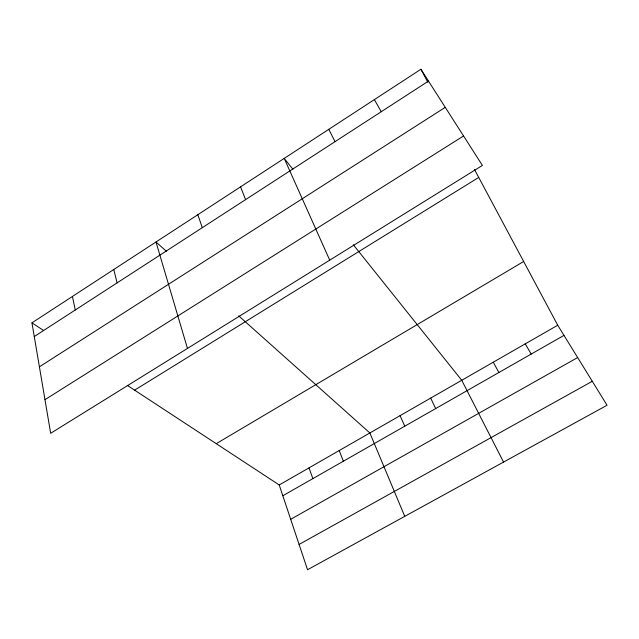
<?xml version="1.0" encoding="UTF-8"?>
<svg xmlns="http://www.w3.org/2000/svg" width="639" height="639" viewBox="0 0 639 639"><rect width="100%" height="100%" fill="white"/><g stroke="black" fill="none" stroke-linecap="round" stroke-linejoin="round"><path stroke-width="0.96" d="M31.95 322.847L420.917 69.268L482.405 165.429L50.673 433.298L31.95 322.847L43.58 330.475M34.274 336.553L428.489 81.105M39.402 366.826L445.263 107.336M44.97 399.671L463.563 135.963M134.613 390.157L478.731 177.426M216.246 443.674L523.66 261.503M279.219 484.961L557.727 325.235L607.05 405.246L307.543 569.732L279.219 484.961L127.225 385.317M282.821 495.752L563.973 335.379M290.689 519.299L577.648 357.56M299.092 544.436L592.289 381.291M166.364 251.247L155.988 241.981L187.459 348.431M238.714 315.858L369.869 432.97L404.751 516.352M292.894 169.247L284.211 158.392L329.724 260.161M353.295 244.737L461.749 380.277L503.548 462.085M525.258 343.854L531.185 354.078M374.358 99.628L381.243 111.713M493.276 362.201L498.883 372.505M420.917 69.268L427.842 82.215M474.489 169.503L557.727 325.235M328.797 129.326L335.036 141.658M430.678 398.097L435.686 408.553M400.062 415.662L404.775 426.189M240.56 186.844L245.584 199.624M339.213 450.559L343.359 461.214M308.996 467.884L312.87 478.611M197.834 214.704L202.275 227.684M113.766 269.506L117.121 282.869M72.431 296.456L75.258 309.995"/></g></svg>
